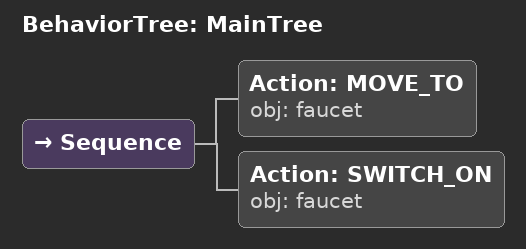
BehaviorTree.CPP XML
<root main_tree_to_execute="MainTree">
  <BehaviorTree ID="MainTree">
    <Sequence>
      <!-- Move to faucet -->
      <Action ID="MOVE_TO" obj="faucet" />
      <!-- Switch on faucet -->
      <Action ID="SWITCH_ON" obj="faucet" />
    </Sequence>
  </BehaviorTree>
</root>
